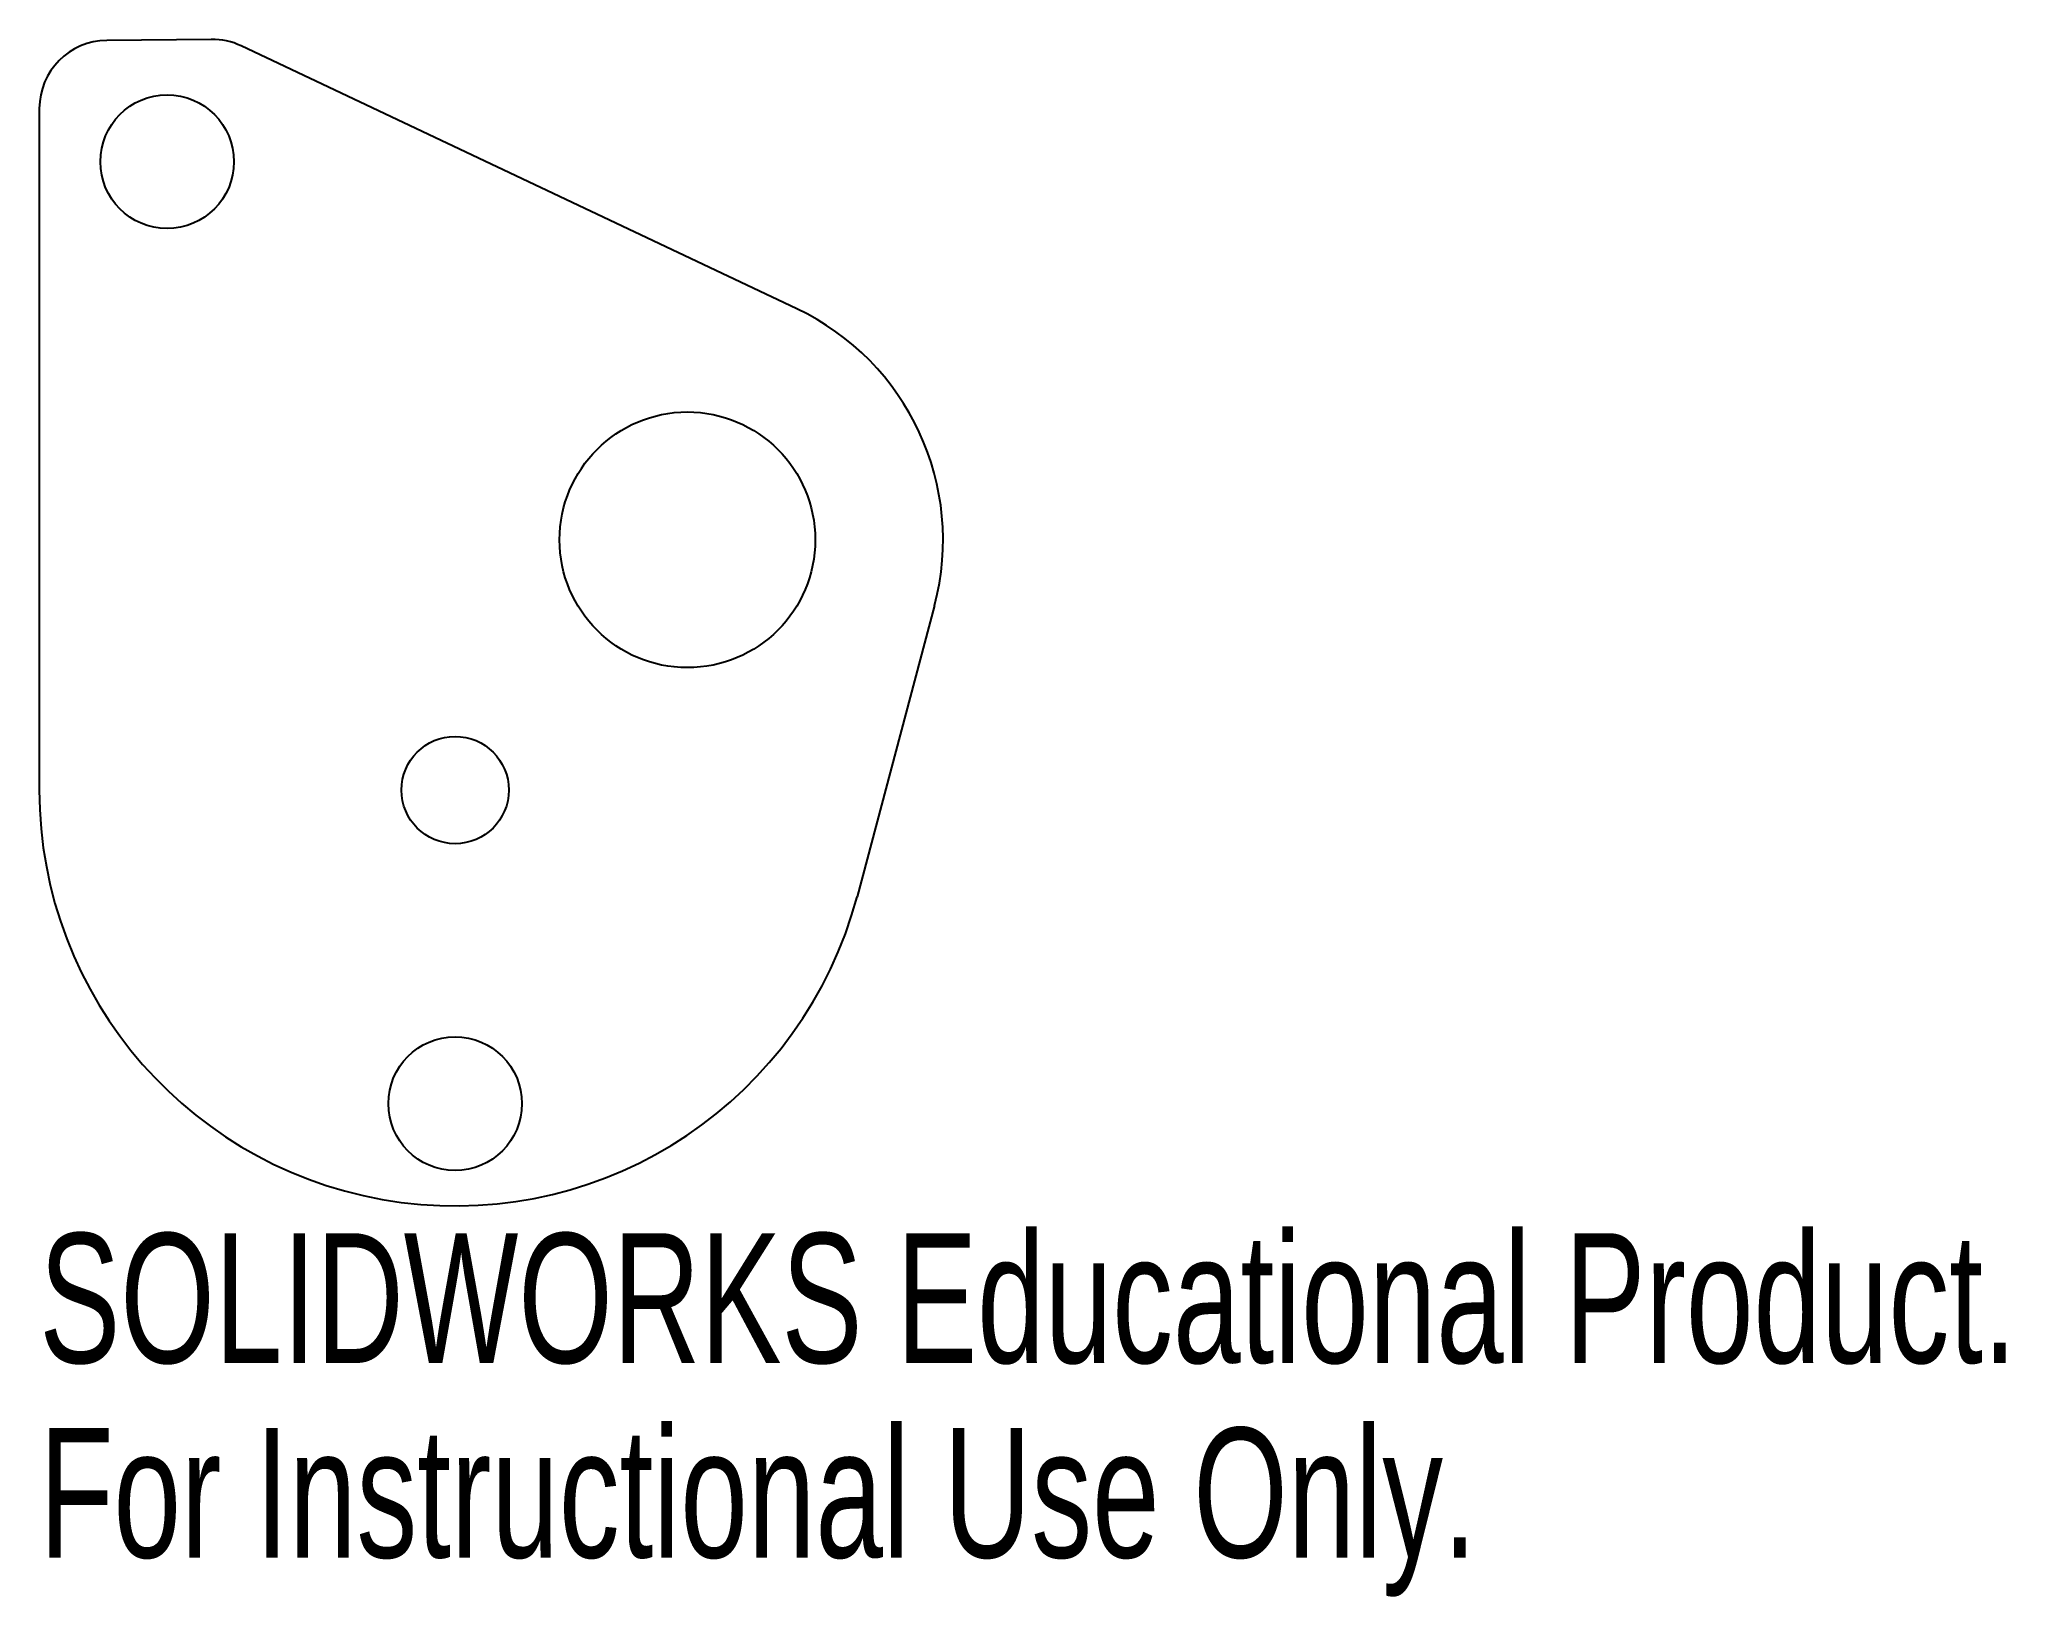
# Model space of a CAD drawing. Header units: inches. Extents: x 6.11 to 9, y -1 to 1.29.
import ezdxf

# ---------------------------------------------------------------- set-up
doc = ezdxf.new("R2010")
doc.units = ezdxf.units.IN
doc.header["$MEASUREMENT"] = 0
doc.styles.add('SLDTEXTSTYLE0', font='TXT', dxfattribs={"width": 0.7})

msp = doc.modelspace()

# ---------------------------------------------------------------- linework, layer by layer
at = {"color": 7, "linetype": 'Continuous', "lineweight": 25}
for p, q in [((6.3641, 1.2889), (6.2108, 1.2874)), ((7.2229, 0.8936), (6.4078, 1.2793)), ((6.1118, 1.1874), (6.1118, 0.1875)), ((7.4249, 0.4584), (7.3113, 0.0309))]:
    msp.add_line(p, q, dxfattribs=at)
for centre, radius in [((6.2993, 1.1094), 0.098), ((7.0625, 0.5547), 0.1875), ((6.7218, 0.1875), 0.0787), ((6.7218, -0.2725), 0.098)]:
    msp.add_circle(centre, radius, dxfattribs=at)
for centre, radius, start, end in [((6.2118, 1.1874), 0.1, 90.5748, 180), ((6.3651, 1.1889), 0.1, 64.6765, 90.5748), ((7.0625, 0.5547), 0.375, 345.1212, 64.6765), ((6.7218, 0.1875), 0.61, 180, 345.1212)]:
    msp.add_arc(centre, radius, start, end, dxfattribs=at)

# ---------------------------------------------------------------- texts
at = {"color": 7, "linetype": 'Continuous', "char_height": 0.1903, "attachment_point": 1, "style": 'SLDTEXTSTYLE0'}
for s, insert in [('SOLIDWORKS Educational Product.', (6.1118, -0.4626)), ('For Instructional Use Only.', (6.1118, -0.7481))]:
    msp.add_mtext(s, dxfattribs=dict(at, insert=insert))

doc.saveas('drawing.dxf')
